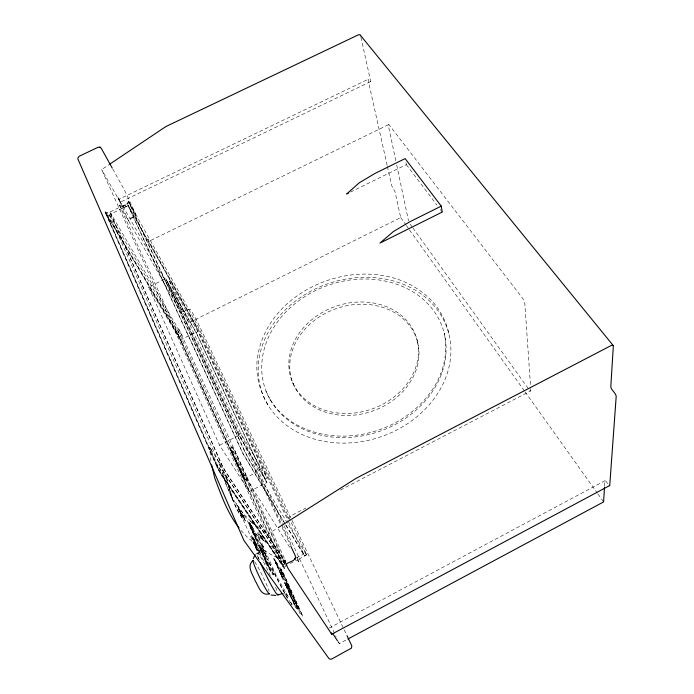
<?xml version="1.0" encoding="UTF-8"?>
<svg xmlns="http://www.w3.org/2000/svg" width="694" height="694" viewBox="0 0 694 694"><rect width="100%" height="100%" fill="white"/><g stroke="black" fill="none" stroke-linecap="round" stroke-linejoin="round"><path stroke-width="0.52" stroke-dasharray="3.47 2.6" d="M240.948 513.378L238.909 509.223L241.156 513.681L240.636 512.849M268.127 566.009L267.216 564.248L268.005 565.818M604.578 486.208L604.908 480.968A2.533 0.633 59.2 0 1 606.374 481.853L608.256 484.438M290.673 592.624L289.953 591.036M211.809 450.354L209.623 447.274L220.744 464.876C229.558 482.321 230.495 503.02 242.9 518.939L237.062 509.249L233.011 500.435L226.088 484.525L222.349 472.64C226.201 487.873 233.522 502.161 243.715 514.124L251.315 521.879L265.828 532.836L272.56 542.795L270.148 538.761M269.09 568.551L269.393 569.175L269.194 568.707M288.244 518.921L289.554 516.527L305.889 508.017M253.909 533.035L252.763 530.797L253.891 533.035M242.64 475.711C243.412 477.854 246.899 484.169 247.576 478.791L235.5 452.436C235.197 449.886 229.853 443.874 230.564 449.191L242.943 476.266L245.225 479.962L231.831 451.005M250.178 524.881L251.532 527.527L250.586 526.052M110.606 216.641L109.496 215.036L109.99 216.537M251.193 526.781L250.786 525.054L253.232 528.793L273.375 573.99C273.297 576.48 270.903 572.706 270.417 571.448L260.771 549.743C260.623 546.699 263.321 551.114 263.755 552.407M210.907 460.981L209.597 447.292L217.708 465.752L226.981 478.981L227.32 480.855C224.101 467.227 232.629 502.95 233.011 500.435L228.057 484.551M240.983 530.381L246.266 536.167L257.474 545.952L270.105 554.055L279.786 558.774L271.64 545.9L273.236 548.659M232.334 446.919L245.112 475.026L247.94 479.788M285.72 565.836L284.54 567.258L284.618 568.542M127.045 203.741L128.329 201.46L128.433 201.911L128.078 200.601L135.833 214.663L135.295 216.337L130.082 219.052L128.555 220.865L128.468 220.302M255.6 554.28L257.353 553.014M285.781 563.745L283.152 558.479L267.363 534.554L101.654 169.596L108.819 164.764M267.363 534.554L277.331 528.212M338.134 641.803L339.331 643.616L346.965 639.521M329.069 628.105L605.029 480.716M216.198 464.191A7.669 0.599 63.5 0 0 221.117 473.594L282.258 564.664L282.658 565.133L284.774 564.022M296.303 557.967L303.608 554.124L302.194 550.732M285.624 524.898L304.18 555.426L304.527 555.911L306.436 554.489M290.213 563.476L294.707 561.108M340.476 489.999L530.728 390.887M265.16 479.181L267.181 478.131L197.859 331.619L169.362 281.018L167.401 281.981L238.632 434.479L265.16 479.181L196.046 332.53L167.401 281.981M249.259 491.612L266.878 482.512L196.003 332.166L165.692 278.658L148.637 287.038L219.573 445.201L249.259 491.612L180.267 340.008L148.637 287.038M182.27 335.757L110.971 213.752L109.773 212.034L106.191 213.804L216.285 464.806A7.686 0.668 63.6 0 0 221.213 474.236L283.204 566.486L283.586 566.955L287.203 565.09M238.632 434.479L240.835 433.36L267.181 478.131M219.573 445.201L238.857 435.355L266.878 482.512M387.365 166.326L391.754 185.801L395.016 191.761L400.707 217.578L188.855 322.823L172.494 293.276M180.267 340.008L196.003 332.166M196.046 332.53L197.859 331.619M350.513 192.073L406.354 164.617L405.947 162.613M388.536 124.66L151.058 240.271L149.262 240.384L147.891 239.204L198.258 329.268L287.984 518.375M123.584 207.706L128.147 205.502M109.314 214.689L218.94 463.072A7.183 0.547 63.5 0 0 223.537 471.885L284.236 563.216C285.295 563.875 282.432 565.549 282.05 564.205L220.883 473.065L218.09 468.06L107.197 215.713L109.314 214.689L110.502 216.398L181.021 336.382M285.867 562.773L225.507 471.339A7.66 0.564 63.5 0 1 220.605 461.935L110.797 213.969L128.156 205.598L193.513 321.825M109.496 215.036L107.475 216.025L107.926 217.664M370.535 81.649L120.253 202.206L119.004 199.256L368.167 79.324M129.552 203.281L129.162 202.726L108.325 212.772L105.653 212.381L106.165 212.963L105.67 212.321M122.552 206.361L127.141 204.149M122.855 206.482L127.427 204.27M250.508 525.592L250.933 525.419L253.232 528.793L250.786 524.864L250.23 526.009M241.026 513.447L239.682 510.975L240.844 513.144L240.549 512.519M240.436 512.588L239.829 511.348M240.107 511.912L240.566 512.823L240.41 512.406M295.609 560.639L298.255 560.969M122.465 205.953L119.802 205.563M265.733 532.784L266.357 533.504M282.675 593.795L285.26 593.995L287.784 595.756L286.041 593.604L288.131 596.805L276.091 575.1L262.896 545.805M226.947 479.086L226.088 478.036M267.103 563.797L266.314 562.235L267.077 563.884M253.449 533.573L254.073 534.311L253.562 533.816M279.717 558.757L278.372 556.848M294.187 599.885L294.542 600.7M255.834 533.825L265.949 542.231L257.413 535.412L249.71 527.648M280.923 573.999L280.168 572.671M282.328 577.434L282.224 577.252M265.273 559.702L266.088 561.463L265.368 559.945M282.961 574.667L281.964 572.732L283.959 576.853L283.542 576.037M293.371 597.777L292.625 596.285L293.38 597.777M288.019 589.848L289.112 592.234L287.134 588.078M261.829 551.027L262.67 552.658L261.785 551.071M290.04 590.351L289.433 589.241L290.5 591.245L289.684 589.874M289.762 593.76L289.467 593.266M106.191 213.804L178.488 335.514L283.586 566.955M107.197 215.713L179.226 337.275M260.536 548.355L261.421 550.195L260.293 547.887L261.083 549.023M110.797 213.969L111.977 215.687M268.118 565.107L267.45 563.745M280.706 573.834L281.504 575.3L280.272 572.871M286.483 582.674L286.032 581.884L287.099 583.854L286.362 582.309L286.891 583.324M290.552 602.158L292.087 604.569M119.247 204.851L282.892 564.317A8.831 0.555 63.8 0 1 284.115 568.49L222.21 476.509A10.566 0.833 63.5 0 1 215.418 463.523M259.842 552.554L259.226 551.756L261.022 554.792L258.151 548.234L260.97 554.601M294.594 604.63L294.464 604.344M406.354 164.617L437.02 205.172M440.282 209.484L442.234 212.069M252.312 537.434L252.946 538.266L251.124 535.187L253.978 541.728L251.176 535.386M120.253 202.206L101.654 169.596M119.004 199.256L119.411 199.898M267.658 564.049L268.309 565.254M242.501 515.295L243.108 516.102L241.399 513.204L243.889 518.696L241.443 513.378M285.815 584.973L286.501 585.562L286.804 584.695M287.984 587.298L285.876 583.923L285.329 584.209L294.62 605.541C294.95 606.686 297.31 610 297.179 607.658M250.378 525.193L250.499 525.766M293.874 603.051L292.651 600.284L294.577 604.283L294.013 603.077M412.219 226.955L410.328 224.318A3.366 0.703 64.1 0 1 409.113 222.184M412.852 227.832L528.915 389.481A3.912 0.928 61.3 0 0 530.823 390.366L530.598 387.157M291.68 604.405L291.801 604.769M400.707 217.578L405.738 224.622M406.363 225.498L408.879 229.02M409.503 229.905L524.456 391M525.08 391.884L597.317 493.122M597.942 493.998L603.598 501.918M270.33 399.831L276.134 407.968L283.247 415.333L291.341 421.614C342.09 454.301 418.786 429.031 441.028 373.146L440.95 373.407C445.704 360.585 447.127 346.549 444.238 333.129L444.516 334.56A93.794 77.433 -18.9 0 1 323.421 435.702A93.794 77.433 -18.9 0 1 293.77 304.657A93.794 77.433 -18.9 0 1 444.516 334.56M260.84 536.54L261.161 536.991L260.259 535.248L260.58 535.699M296.425 608.308L295.037 606.348M303.608 554.124L284.774 523.198M268.882 568.108L269.446 568.906M282.12 576.853L281.755 576.202M264.614 558.523L265.386 559.694L264.744 558.809M289.806 594.732L290.682 596.103L289.971 595.096M265.629 560.969L266.548 562.4L265.767 561.281M263.191 555.304L264.076 557.126M263.312 555.59L264.293 557.317M306.175 554.376L306.531 554.896L299.14 558.974L298.55 560.813L298.472 560.318L298.793 561.689L296.572 558.297M286.874 587.358L287.29 588.191L286.579 587.011L287.637 589.406M258.532 544.998C259.382 546.057 261.812 552.519 262.523 549.648M265.42 554.836L263.486 550.689L266.808 557.152L264.397 552.849M266.054 555.755L264.622 552.676M258.775 545.467L259.382 546.343M286.049 585.302L284.219 582.457L275.24 561.724L276.151 563.511L275.258 561.784L275.77 561.533L277.695 564.534L299.314 612.056C299.574 613.383 302.263 616.498 301.717 613.912L282.805 572.168C282.545 570.607 279.387 567.336 280.454 570.312M263.772 551.305L266.539 556.579L265.325 554.801M264.414 552.598L265.334 554.038M285.616 580.8L285.329 580.158M282.033 576.853L282.527 577.564M284.635 583.264L285.113 583.958M279.639 571.544C281.157 573.895 279.005 570.555 279.682 571.7M284.991 579.36L285.286 580.002M285.59 580.531L285.147 579.898M250.126 526.078L251.991 529.722L250.699 527.197M251.714 529.34C250.265 526.364 253.119 532.151 251.792 529.652M249.901 524.126L248.981 522.244L249.172 522.808M281.391 571.544L282.25 573.062L281.556 571.847M249.588 523.406L250.248 524.742L248.808 521.897L249.762 524.022L249.198 522.929M262.584 539.42L262.072 538.197M262.089 538.31L261.733 537.789M268.552 566.122L268.049 565.055L268.795 566.356M245.216 479.996L243.429 477.194M220.735 470.61L217.448 465.223M294.187 599.694L293.362 598.011L294.343 599.807M284.384 563.545L223.702 472.258A7.66 0.581 63.5 0 1 218.792 462.863M285.642 562.825L225.619 471.981A7.686 0.633 63.6 0 1 220.701 462.56L109.773 212.034M255.991 537.885L255.01 535.82L256.39 538.466M244.114 478.183L241.625 473.1L243.16 476.44A31.178 1.839 63.4 0 0 243.854 477.533L243.499 476.665M230.807 449.356L230.564 448.992L232.993 453.087M283.169 575.421L282.918 574.918M292.894 600.718C294.395 603.528 292.061 599.304 293.284 601.637M260.267 548.486L263.434 555.478L260.979 550.212L261.473 551.322L261.178 550.776M281.938 576.48L281.313 575.179L281.816 576.046M288.851 587.835C290.89 591.843 286.18 582.422 288.721 587.428M240.063 469.873L241.165 471.608L238.667 466.793M240.488 470.792L241.911 473.056L238.285 465.952M236.003 460.469L234.06 456.548L234.39 457.068M289.693 547.358L239.525 467.609A10.549 0.625 63.4 0 1 232.794 454.622M233.089 454.561L232.551 453.234L233.765 455.177L231.119 450.224M233.47 455.394L236.689 461.597L234.633 457.467L235.023 458.092M265.759 560.891L265.264 559.893M289.624 593.552L289.953 594.107L289.129 592.555M260.649 549.405C259.374 547.228 262.072 551.791 260.111 548.13C260.103 548.754 262.427 553.04 261.274 550.646M289.224 588.72C288.262 586.734 290.014 590.507 288.609 587.419M243.715 477.567L241.148 472.172L243.108 475.668M218.731 461.406L220.744 464.876M284.21 522.27L242.987 453.503L128.156 205.598M285.069 523.97L243.134 454.076L127.184 203.715L194.251 323.178M255.513 470.688L280.289 523.623M289.884 590.611L289.268 589.596L289.606 590.542M290.986 593.387L291.393 593.856M306.193 554.411L249.276 459.818L244.409 450.389M119.767 205.528L189.427 327.49L281.287 523.597M264.778 558.488C263.208 555.833 266.08 560.552 264.83 558.592M106.755 214.047L175.174 329.06L182.852 344.675M286.483 582.578L286.865 583.324M249.892 524.916L249.077 523.727L250.933 527.258M249.293 524.222L259.842 547.453L259.009 545.996M292.009 598.957L291.072 596.927L292.321 599.399L291.246 597.265L292.113 598.887M129.544 203.255L196.862 323.994L305.1 551.496M175.174 329.06L179.885 338.169M177.586 329.737L284.748 563.615M287.455 584.66L286.891 583.723L287.897 585.623L286.995 584.079L287.758 585.328L287.325 584.704M112.775 169.041L124.738 190.581L135.582 213.804A2.308 1.7 -21.6 0 1 134.35 216.294L129.865 218.463A2.299 1.692 -21.3 0 0 128.633 220.944L117.971 197.634L182.713 311.485L182.253 311.259L183.884 311.424L188.837 309.151L190.494 309.403L195.899 318.728L291.497 519.268M178.844 328.93L285.911 561.62M261.898 537.434L261.057 536.15L263.156 540.4L260.493 535.135L263.304 540.574M256.633 539.368L257.118 540.184L255.791 537.755L256.954 539.863L256.424 538.952M261.239 549.908L260.901 549.232M240.749 512.823L238.727 508.876L240.046 511.252L239.109 509.439M289.771 590.342L291.064 592.928M290.639 592.754L292.651 596.189L291.246 593.448M266.826 563.094C265.88 561.715 268.144 565.775 266.895 563.233M281.617 575.621L282.154 577.113M282.415 573.487L282.475 573.617M288.21 586.569L288.435 587.029L288.088 586.352M267.684 565.376L267.459 564.916L268.196 566.104M194.233 323.014L195.196 325M261.994 537.494L263.633 541.146M290.855 596.293L289.233 593.162L291.324 597.786L289.389 593.5L289.728 594.689M239.387 510.368L239.794 511.079M240.367 511.86L239.517 510.038M267.841 404.741C260.389 392.136 256.034 377.666 256.954 362.927L256.954 362.624C263.494 281.842 382.446 242.484 435.112 304.623L435.294 304.866C442.156 313.749 447.162 324.115 449.165 335.193A97.967 80.981 -18.8 0 1 322.97 441.15A97.967 80.981 -18.8 0 1 291.532 304.206A97.967 80.981 -18.8 0 1 449.165 335.193M263.85 555.261L263.321 554.402L264.31 556.38L263.477 554.749L263.763 555.426M265.897 391.052L270.981 401.115M233.392 452.635L232.369 450.736L233.722 453.338M195.179 324.827L196.159 326.909M290.179 591.097L290.621 591.973M290.239 592.017L290.682 592.902M288.669 591.245L288.956 591.904M288.617 591.375L288.331 590.707L288.99 591.887M281.131 570.668C280.072 568.438 281.946 572.793 281.226 570.858M291.948 604.37L290.838 602.782M239.838 510.68L239.317 509.734M239.178 509.682L239.638 510.663M289.485 593.353L289.224 592.702L289.806 593.795M269.046 567.388L269.688 568.473L268.11 566.261L268.812 567.484M196.142 326.735L196.914 328.47M239.959 511.261L240.558 512.415M289.78 590.039L289.58 589.57M281.139 570.615L281.625 571.795L280.445 569.496L280.784 570.338M291.966 520.248L343.73 628.833M344.198 629.814L346.532 634.698M196.896 328.297L288.279 521.359M288.73 522.157L304.527 555.911M297.179 606.461L297.908 607.71L296.85 605.654L297.587 607.085L297.31 606.53M169.362 281.018L283.646 524.907M284.106 525.896L336.113 636.745M338.412 641.655L339.331 643.616M278.103 565.168L274.954 559.928L295.314 605.272L298.012 609.497L296.138 605.09M281.747 524.577L291.385 545.18M282.111 527.518L290.292 545.033M289.788 591.062L290.274 592.017M165.692 278.658L238.857 435.355M244.418 450.406L129.162 202.726M253.483 529.062L249.901 523.129L271.128 571.093L274.243 575.942L272.326 571.318M305.091 551.47L306.453 554.515M287.385 588.391L287.663 589.059L286.83 587.636M285.052 562.851L246.682 478.99A2.854 1.431 -25.7 0 1 248.452 476.457L253.952 473.62A2.863 1.449 -25.8 0 0 255.748 471.07L250.317 462.065A10.54 0.494 63.4 0 1 243.62 449.079L128.19 201.104M242.006 474.228L242.943 476.266M292.616 382.515L293.536 384.537M274.746 560.292L273.809 558.566L275.44 561.854L273.93 558.87L274.971 560.934L274.703 560.275M240.098 512.285L242.085 515.547L238.059 507.678M255.557 547.314L257.535 550.516L253.327 542.144L257.248 549.9L253.631 542.795M296.893 556.961L298.698 561.142M244.34 477.975L245.173 479.814M281.001 569.557L281.703 571.119M283.169 575.1L282.805 574.658M284.393 577.798L284.115 577.712M295.106 601.498L294.768 601.117M298.073 608.074L297.735 607.675M294.299 600.05L294.681 600.995M277.27 565.905L276.099 563.545L276.715 565.194M278.329 568.239L278.025 568.117M280.463 572.984L280.09 572.524M289.606 593.101L289.051 592.407M292.668 600.05L292.139 599.399M294.75 604.648L294.386 604.24M231.38 450.892L230.686 449.356M283.395 560.405L284.575 563.276M258.914 545.866L260.007 547.826L259.617 546.881M250.551 525.341L250.092 524.751M251.731 527.987L251.063 527.119M255.305 536.028L254.845 535.456M257.457 540.852L256.797 540.001M267.815 564.153L267.372 563.632M256.771 539.863L257.014 540.322M238.328 508.615L256.997 550.802L267.138 565.376L246.457 518.574L236.038 503.072L239.213 510.298M284.956 559.78L285.737 561.559M105.601 213.396L215.634 464M245.771 479.728L246.023 480.309M281.382 561.663L282.658 565.133M230.616 448.185L230.859 448.749M261.109 549.414L261.282 549.848M267.476 564.89L268.092 565.87M290.959 592.78L291.411 593.734M289.45 590.256L289.892 591.219M240.081 511.504L240.419 512.207M239.161 509.726L239.968 511.556M239.309 509.951L239.499 510.437M258.81 558.722C254.524 553.101 260.927 551.973 262.514 548.017L262.783 544.53L263.304 547.002M262.072 543.385L264.024 549.128M277.201 565.905L277.904 567.302L277.106 565.757M417.528 341.942A65.913 54.436 -18.9 0 1 331.22 411.95A65.913 54.436 -18.9 0 1 312.205 319.353A65.913 54.436 -18.9 0 1 417.528 341.942L418.04 344.111A65.696 54.34 -18.8 0 1 332.027 413.928A65.696 54.34 -18.8 0 1 313.037 321.487A65.696 54.34 -18.8 0 1 418.04 344.111M387.131 165.276L368.15 80.148A2.221 0.503 66.2 0 1 368.722 79.689L369.971 81.285A2.229 0.503 66.2 0 0 370.553 80.825L360.62 35.793M395.823 160.835L388.449 125.952A3.817 0.868 65.5 0 1 389.551 125.397L522.33 297.952A4.433 1.214 62.3 0 1 524.837 303.564L530.528 386.081M396.716 165.059L408.341 220.024A3.366 0.703 64.1 0 0 408.619 220.97M287.516 598.254A41.735 2.967 63.9 0 1 267.39 558.783L267.815 559.39A40.105 2.854 63.9 0 0 288.435 599.442M290.404 602.557A40.105 2.854 63.9 0 1 288.964 600.301M105.8 213.856A8.753 0.538 62.4 0 1 106.859 214.22M254.663 561.75A18.599 1.622 64.1 0 1 262.497 575.786A18.599 1.622 64.1 0 1 269.107 591.236M259.278 559.971A23.24 1.865 64 0 1 259.07 554.653A23.24 1.865 64 0 1 270.382 575.465M275.596 587.228A23.24 1.865 64 0 1 277.184 591.522M254.984 535.343L254.004 533.434L254.941 535.36M262.488 552.571L263.486 554.48L262.532 552.615M253.293 532.628L252.295 530.719L253.293 532.628M235.899 460.608L238.363 465.848L237.548 464.199A27.109 1.579 63.5 0 1 236.446 461.779L239.066 466.932L235.899 460.608M262.592 553.838L263.269 555.131L262.61 553.847M261.812 552.077L262.349 553.274L261.803 552.094M290.821 592.555L289.71 590.542L290.821 592.555M295.765 603.225L297.023 605.741L295.479 602.696L296.086 603.667L295.791 603.251M254.151 533.773L254.819 535.048L254.169 533.781M135.833 214.663L135.738 215.548L135.833 214.663M252.46 531.04L253.128 532.333L252.477 531.057M269.602 568.507L270.599 570.503L269.602 568.507M267.329 563.164L266.487 561.541L267.329 563.164M255.262 545.805C254.603 545.831 256.875 548.043 255.262 545.805M254.941 545.024L254.42 544.287L254.941 545.024M256.277 548.034L255.739 547.28L256.277 548.034M298.082 608.386L297.856 607.953L298.082 608.386M295.444 602.548L294.967 601.568L295.444 602.548M302.731 616.151L300.112 612.047L279.942 567.25L283.005 572.359L302.731 616.151M290.613 595.469L290.239 595.192L290.613 595.469M290.977 592.355L290.613 592.077L290.977 592.355M257.604 527.319L250.031 520.812L257.604 527.319M264.987 557.794L264.509 557.369L264.987 557.794M262.653 552.901L263.33 554.159L262.679 552.936M252.408 529.505L251.896 529.001L252.408 529.505M266.696 561.914L267.155 562.955L266.696 561.914M269.801 568.889L270.426 570.156L269.801 568.889M276.247 563.866L276.819 565.003L276.29 563.918M262.54 539.568L261.976 538.449L262.54 539.568M275.431 562.062L276.004 563.198L275.431 562.062M260.692 535.508L261.013 536.297L260.692 535.508M258.48 550.776L257.856 549.96L259.322 552.58L258.48 550.776M256.225 545.571L255.019 543.983L256.832 547.063L256.225 545.571M258.203 548.85L256.737 546.239L258.203 548.85M254.568 541.936L253.935 541.112L255.409 543.723L254.568 541.936M255.939 543.749L255.323 542.934L257.118 545.978L255.939 543.749M254.316 540.088L252.859 537.477L254.316 540.088M245.346 521.081L243.976 518.626L245.346 521.081M244.297 517.143L243.065 515.469L244.505 518.01L244.297 517.143M266.262 560.674C263.85 556.276 266.722 562.244 265.724 560.023L266.262 560.674M285.529 585.059L286.709 586.76L285.529 585.059M263.954 550.698L263.52 550.073A41.735 2.967 63.9 0 1 260.111 535.039L260.692 536.332A40.105 2.854 63.9 0 0 263.954 550.698M275.431 562.661L276.637 564.422L275.431 562.661M278.563 569.236L279.656 571.197L278.563 569.236M241.798 514.957L238.276 508.025L241.807 514.957M287.984 586.022L288.574 587.133L288.036 585.979M244.331 477.932L242.952 475.26L244.331 477.932M243.733 516.995L243.186 515.972L245.234 520.595L243.733 516.995M257.075 545.788L254.29 539.507L257.075 545.788M253.605 539.186L253.015 538.076L255.271 543.168L253.605 539.186M256.268 546.447L255.071 544.191L257.908 550.611L256.268 546.447"/><path stroke-width="1.04" d="M604.509 487.257L603.598 501.918L347.92 639.009M253.267 558.609L255.132 554.879M253.197 560.405C246.006 566.209 252.963 574.45 255.175 580.757C258.593 586.066 260.692 596.25 269.272 593.838M109.721 164.166L165.97 126.499L358.182 34.926A2.342 1.752 -45.1 0 1 360.62 35.793M286.492 564.005C289.242 561.437 296.937 560.96 295.288 555.738L290.743 546.005M278.242 527.631L355.953 478.4L610.763 345.751A3.158 1.371 -36.4 0 1 613.34 346.037L610.807 386.541A2.95 0.902 59.8 0 0 612.377 390.132L614.615 392.978A2.941 0.902 59.7 0 1 616.185 396.569L609.748 485.34A2.55 0.642 59.2 0 1 609.28 485.505M285.781 563.745L288.409 569.002L331.732 634.212L609.627 485.583M441.254 206.127L409.972 221.69L393.29 231.623L379.965 243.1L442.234 212.069L441.254 206.127L405.149 158.596L375.176 173.318L359.249 182.808L346.662 193.973L348.588 193.027M277.895 595.096L281.807 593.734M275.77 595.435L271.076 595.001M360.325 35.186L613.192 345.517M239.005 527.822C227.528 513.274 221.386 495.395 214.819 478.305L211.644 464.937M332.764 633.665L337.536 640.9M112.255 168.104L101.333 148.429L99.936 147.206L98.08 147.284L79.125 156.297L77.919 157.894L77.954 159.169L243.898 540.392L328.991 658.623L330.257 659.248L331.723 659.014L351.468 648.109L351.815 645.871L347 635.678M331.081 632.633L331.732 634.212M269.532 593.786A18.599 1.622 64.1 0 1 259.547 577.13A18.599 1.622 64.1 0 1 253.501 560.448M277.852 594.125A23.24 1.865 64 0 1 271.814 586.187A23.24 1.865 64 0 1 260.354 562.617M295.115 558.8L294.612 559.442L295.115 558.8M100.5 147.527L99.936 147.206L100.5 147.527"/></g></svg>
